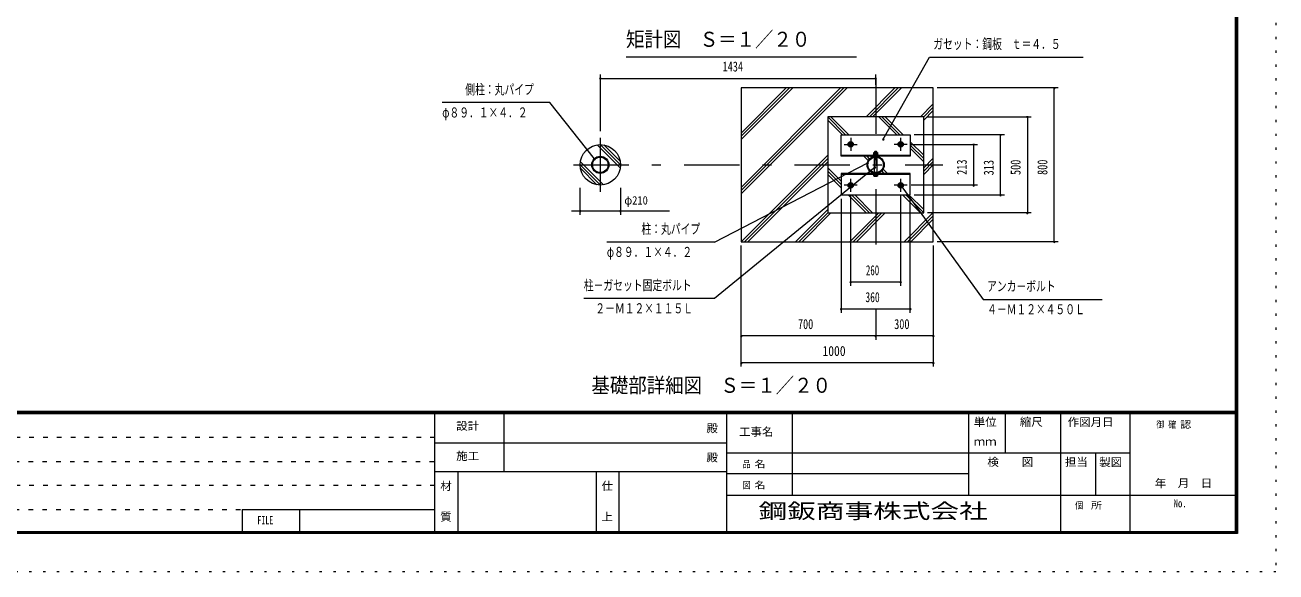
# Model space of a CAD drawing. Units: millimetres, scale not verified, with parts at other scales. Extents: x -27014 to 27021, y -10500 to 10500.
# Drawn here: x 10735 to 27021, y -10500 to -3387 of the extents above; entities that cross this region are included whole.
import ezdxf
from ezdxf.enums import TextEntityAlignment as Align

# ---------------------------------------------------------------- set-up
doc = ezdxf.new("R2010")
doc.units = ezdxf.units.MM
doc.header["$LTSCALE"] = 60
for name, pattern in [('USER1', [3, 1, -2]), ('USER3', [24, 12, -5, 2, -5]), ('USER4', [3, 0.5, -2.5])]:
    doc.linetypes.add(name, pattern=pattern)
for name, color, linetype, lineweight in [('0-6_2-02BOLD', 7, 'Continuous', 18), ('0-8_2-22CENTER', 3, 'USER3', 18), ('0-9_2-42THIN', 4, 'Continuous', 18), ('0-A_2-52DIM', 3, 'Continuous', 18), ('0-B_2-62HATCH', 2, 'Continuous', 18), ('0-C_F-F1PAPER', 5, 'Continuous', 18), ('0-D_F-E_J_ADD', 5, 'USER4', 18)]:
    doc.layers.add(name, color=color, linetype=linetype, lineweight=lineweight)
doc.layers.add('0-E_2-5DIM', color=7, linetype='Continuous')
doc.styles.add('ＭＳ ゴシック', font='')
doc.styles.get('ＭＳ ゴシック').set_extended_font_data('MS Gothic')

msp = doc.modelspace()

# ---------------------------------------------------------------- linework, layer by layer
at = {"layer": '0-6_2-02BOLD'}
for p, q in [((21797.54, -5046.58), (21797.54, -5069.32)), ((21822.08, -5069.32), (21822.08, -5046.58)), ((22259.81, -5082.57), (21359.81, -5082.57)), ((21794.81, -5304.82), (21794.81, -5105.32)), ((21824.81, -5141.49), (21794.81, -5141.49)), ((21802.31, -5076.82), (21809.81, -5069.32)), ((21809.81, -5076.82), (21817.31, -5069.32)), ((21824.81, -5105.32), (21824.81, -5304.82)), ((21836.68, -5069.32), (21836.68, -5076.82)), ((21839.8, -5076.82), (21839.8, -5082.57)), ((21359.81, -5327.57), (22259.81, -5327.57)), ((21779.81, -5333.32), (21779.81, -5327.57)), ((21797.54, -5333.32), (21797.54, -5351.06)), ((21822.08, -5351.06), (21822.08, -5333.32)), ((21834.35, -5333.32), (21834.35, -5351.06))]:
    msp.add_line(p, q, dxfattribs=at)
for points in [[(22559.81, -4205.07), (20059.81, -4205.07), (20059.81, -6205.07), (22559.81, -6205.07)], [(22434.8, -4580.07), (21184.81, -4580.07), (21184.81, -5830.07), (22434.8, -5830.07)], [(22259.81, -4813.82), (22259.81, -5093.82), (21359.81, -5093.82), (21359.81, -4813.82)], [(21497.08, -4960.07), (21509.35, -4938.82), (21497.08, -4917.57), (21472.54, -4917.57), (21460.27, -4938.82), (21472.54, -4960.07)], [(22147.08, -4917.57), (22122.54, -4917.57), (22110.27, -4938.82), (22122.54, -4960.07), (22147.08, -4960.07), (22159.34, -4938.82)], [(21359.81, -5316.32), (21359.81, -5596.32), (22259.81, -5596.32), (22259.81, -5316.32)], [(21497.08, -5450.07), (21509.35, -5471.32), (21497.08, -5492.57), (21472.54, -5492.57), (21460.27, -5471.32), (21472.54, -5450.07)], [(22147.08, -5450.07), (22122.54, -5450.07), (22110.27, -5471.32), (22122.54, -5492.57), (22147.08, -5492.57), (22159.34, -5471.32)]]:
    msp.add_lwpolyline(points, close=True, dxfattribs=at)
for points in [[(21785.27, -5069.32), (21785.27, -5046.58), (21789.18, -5044.32), (21830.43, -5044.32), (21834.35, -5046.58), (21834.35, -5069.32)], [(21824.81, -5037.24), (21819.81, -5032.24), (21799.81, -5032.24), (21794.81, -5037.24)], [(21824.81, -5044.32), (21824.81, -5037.24), (21794.81, -5037.24), (21794.81, -5044.32)], [(21839.8, -5076.82), (21779.81, -5076.82), (21779.81, -5082.57)], [(21782.93, -5076.82), (21782.93, -5069.32), (21836.68, -5069.32)], [(21779.81, -5333.32), (21839.8, -5333.32), (21839.8, -5327.57)], [(21834.35, -5351.06), (21830.43, -5353.32), (21789.18, -5353.32), (21785.27, -5351.06), (21785.27, -5333.32)]]:
    msp.add_lwpolyline(points, dxfattribs=at)
for centre, radius in [((18224.81, -5205.07), 262.5), ((21484.81, -4938.82), 35), ((21484.81, -4938.82), 26.88), ((21484.81, -4938.82), 20.62), ((21484.81, -4938.82), 15), ((22134.81, -4938.82), 35), ((22134.81, -4938.82), 26.88), ((22134.81, -4938.82), 20.62), ((22134.81, -4938.82), 15), ((18224.81, -5205.07), 111.38), ((18224.81, -5205.07), 100.88), ((21809.81, -5205.07), 111.38), ((21809.81, -5205.07), 100.88), ((21484.81, -5471.32), 35), ((21484.81, -5471.32), 26.88), ((21484.81, -5471.32), 20.62), ((21484.81, -5471.32), 15), ((22134.81, -5471.32), 35), ((22134.81, -5471.32), 26.88), ((22134.81, -5471.32), 20.62), ((22134.81, -5471.32), 15)]:
    msp.add_circle(centre, radius, dxfattribs=at)
for centre, radius, start, end in [((21791.4, -5053.78), 9.46, 49.5701, 90), ((21809.81, -5078.77), 34.45, 69.13593, 110.86406), ((21828.21, -5053.78), 9.46, 90, 130.42989), ((21791.4, -5343.86), 9.46, 270, 310.42989), ((21809.81, -5318.87), 34.45, 249.13593, 290.86406), ((21828.21, -5343.86), 9.46, 229.5701, 270)]:
    msp.add_arc(centre, radius, start, end, dxfattribs=at)
at = {"layer": '0-8_2-22CENTER'}
for p, q in [((21809.81, -4080.07), (21809.81, -6330.07)), ((18224.81, -4855.07), (18224.81, -5555.07)), ((21484.81, -4853.46), (21484.81, -5024.18)), ((22134.81, -4853.46), (22134.81, -5024.18)), ((21399.44, -4938.82), (21570.17, -4938.82)), ((22220.17, -4938.82), (22049.45, -4938.82)), ((17874.81, -5205.07), (22684.81, -5205.07)), ((21570.17, -5471.32), (21399.44, -5471.32)), ((21484.81, -5556.68), (21484.81, -5385.96)), ((22220.17, -5471.32), (22049.45, -5471.32)), ((22134.81, -5385.96), (22134.81, -5556.68))]:
    msp.add_line(p, q, dxfattribs=at)
at = {"layer": '0-9_2-42THIN'}
for p, q in [((21798.56, -5033.49), (21798.56, -5044.32)), ((21821.06, -5044.32), (21821.06, -5033.49))]:
    msp.add_line(p, q, dxfattribs=at)
for points in [[(21794.81, -5147.99), (21798.56, -5141.49), (21798.56, -5104.82)], [(21821.06, -5104.82), (21821.06, -5141.49), (21824.81, -5147.99)]]:
    msp.add_lwpolyline(points, dxfattribs=at)
for centre in [(21484.81, -4938.82), (22134.81, -4938.82), (21484.81, -5471.32), (22134.81, -5471.32)]:
    msp.add_circle(centre, 11.25, dxfattribs=at)
at = {"layer": '0-A_2-52DIM'}
for p, q in [((21559.81, -3805.07), (18559.81, -3805.07)), ((21908.58, -4871.48), (22509.81, -3805.07)), ((22509.81, -3805.07), (24509.81, -3805.07)), ((18224.81, -4030.38), (18224.81, -4768.25)), ((21809.81, -4166.36), (21809.81, -4030.38)), ((18234.81, -4080.38), (18214.81, -4080.38)), ((18224.81, -4080.38), (21809.81, -4080.38)), ((21819.81, -4080.38), (21799.81, -4080.38)), ((24184.81, -4205.07), (22609.8, -4205.07)), ((24144.81, -4205.07), (24124.81, -4205.07)), ((24134.81, -6205.07), (24134.81, -4205.07)), ((22484.81, -4580.07), (23834.81, -4580.07)), ((23794.81, -4580.07), (23774.81, -4580.07)), ((23784.81, -4580.07), (23784.81, -5830.07)), ((21918.58, -4871.49), (21898.58, -4871.49)), ((23484.8, -4813.82), (22309.81, -4813.82)), ((23444.81, -4813.82), (23424.81, -4813.82)), ((23434.81, -5596.32), (23434.81, -4813.82)), ((22270.17, -4938.82), (23134.8, -4938.82)), ((23094.81, -4938.82), (23074.81, -4938.82)), ((23084.81, -4938.82), (23084.81, -5471.32)), ((18161.08, -5128.17), (18141.08, -5128.17)), ((19709.81, -6209.6), (21706.34, -5179.76)), ((21716.34, -5179.76), (21696.34, -5179.76)), ((21811.77, -5235.59), (21791.77, -5235.59)), ((17962.31, -5855.07), (17962.31, -5505.07)), ((18487.31, -5505.07), (18487.31, -5855.07)), ((22149.6, -5476.51), (22129.6, -5476.51)), ((23134.8, -5471.32), (22270.17, -5471.32)), ((23094.81, -5471.32), (23074.81, -5471.32)), ((21359.81, -5646.32), (21359.81, -7130.07)), ((21484.81, -6780.07), (21484.81, -5606.68)), ((22134.81, -5606.68), (22134.81, -6780.07)), ((22259.81, -7130.07), (22259.81, -5646.32)), ((22309.81, -5596.32), (23484.8, -5596.32)), ((23444.81, -5596.32), (23424.81, -5596.32)), ((17851.31, -5805.07), (19124.81, -5805.07)), ((17972.31, -5805.07), (17952.31, -5805.07)), ((18497.31, -5805.07), (18477.31, -5805.07)), ((23834.81, -5830.07), (22484.81, -5830.07)), ((23794.81, -5830.07), (23774.81, -5830.07)), ((19709.81, -6209.6), (18309.81, -6209.6)), ((20059.81, -7830.07), (20059.81, -6255.07)), ((22559.81, -6255.07), (22559.81, -7830.07)), ((24184.81, -6205.07), (22609.8, -6205.07)), ((24144.81, -6205.07), (24124.81, -6205.07)), ((21494.81, -6730.07), (21474.81, -6730.07)), ((22134.81, -6730.07), (21484.81, -6730.07)), ((22144.81, -6730.07), (22124.81, -6730.07)), ((21369.81, -7080.07), (21349.81, -7080.07)), ((21359.81, -7080.07), (22259.81, -7080.07)), ((21809.81, -7080.07), (21809.81, -7480.07)), ((22269.81, -7080.07), (22249.81, -7080.07)), ((20069.81, -7430.07), (20049.81, -7430.07)), ((22559.81, -7430.07), (20059.81, -7430.07)), ((21819.81, -7430.07), (21799.81, -7430.07)), ((22569.81, -7430.07), (22549.81, -7430.07)), ((20069.81, -7780.07), (20049.81, -7780.07)), ((22559.81, -7780.07), (20059.81, -7780.07)), ((22569.81, -7780.07), (22549.81, -7780.07))]:
    msp.add_line(p, q, dxfattribs=at)
for points in [[(18151.08, -5128.17), (17566.74, -4396.21), (16166.75, -4396.21)], [(21801.77, -5235.59), (19709.81, -6942.68), (18009.81, -6942.68)], [(22139.6, -5476.51), (23209.81, -6955.07), (24759.81, -6955.07)]]:
    msp.add_lwpolyline(points, dxfattribs=at)
for centre in [(18224.81, -4080.38), (21809.81, -4080.38), (24134.81, -4205.07), (23784.81, -4580.07), (21908.58, -4871.49), (23434.81, -4813.82), (23084.81, -4938.82), (18151.08, -5128.17), (21706.34, -5179.76), (21801.77, -5235.59), (22139.6, -5476.51), (23084.81, -5471.32), (23434.81, -5596.32), (17962.31, -5805.07), (18487.31, -5805.07), (23784.81, -5830.07), (24134.81, -6205.07), (21484.81, -6730.07), (22134.81, -6730.07), (21359.81, -7080.07), (22259.81, -7080.07), (20059.81, -7430.07), (21809.81, -7430.07), (22559.81, -7430.07), (20059.81, -7780.07), (22559.81, -7780.07)]:
    msp.add_arc(centre, 10, 180, 0, dxfattribs=at)
at = {"layer": '0-B_2-62HATCH'}
for p, q in [((20059.81, -5583.28), (21438.02, -4205.07)), ((21395.6, -4205.07), (20059.81, -5540.86)), ((20059.81, -5498.43), (21353.17, -4205.07)), ((20730.92, -4205.07), (20059.81, -4876.18)), ((20059.81, -4833.75), (20688.49, -4205.07)), ((20646.06, -4205.07), (20059.81, -4791.32)), ((22060.27, -4205.07), (21685.27, -4580.07)), ((21727.7, -4580.07), (22102.7, -4205.07)), ((22145.13, -4205.07), (21770.13, -4580.07)), ((22392.38, -4580.07), (22559.81, -4412.64)), ((22559.81, -4455.07), (22434.8, -4580.07)), ((22434.8, -4622.5), (22559.81, -4497.5)), ((21418.56, -4813.82), (21184.81, -4580.07)), ((21184.81, -4622.49), (21376.13, -4813.82)), ((21227.23, -4580.07), (21460.98, -4813.82)), ((21849.49, -4580.07), (22083.24, -4813.82)), ((22125.67, -4813.82), (21891.91, -4580.07)), ((21934.34, -4580.07), (22168.09, -4813.82)), ((18484.21, -5245.27), (18184.61, -4945.67)), ((18223.94, -4942.57), (18487.31, -5205.94)), ((18483.33, -5159.54), (18270.34, -4946.55)), ((22259.81, -4905.54), (22434.8, -5080.54)), ((22434.8, -5122.96), (22259.81, -4947.96)), ((22259.81, -4990.39), (22434.8, -5165.39)), ((18225.68, -5467.57), (17962.31, -5204.2)), ((17965.4, -5164.87), (18265.01, -5464.47)), ((21184.81, -5080.54), (20060.27, -6205.07)), ((20102.7, -6205.07), (21184.81, -5122.97)), ((21184.81, -5165.39), (20145.13, -6205.07)), ((21656.13, -5093.82), (21712.75, -5150.44)), ((21731.05, -5126.32), (21698.56, -5093.82)), ((21740.98, -5093.82), (21755.18, -5108.01)), ((22434.8, -5244.75), (22559.81, -5119.75)), ((22559.81, -5162.18), (22434.8, -5287.18)), ((22434.8, -5329.6), (22559.81, -5204.6)), ((17966.29, -5250.6), (18179.27, -5463.59)), ((21359.81, -5419.75), (21184.81, -5244.75)), ((21184.81, -5287.17), (21359.81, -5462.18)), ((21359.81, -5504.6), (21184.81, -5329.6)), ((21878.63, -5316.32), (21864.44, -5302.13)), ((21921.06, -5316.32), (21888.56, -5283.82)), ((21906.86, -5259.7), (21963.48, -5316.32)), ((21685.27, -5830.07), (21451.52, -5596.32)), ((21493.95, -5596.32), (21727.7, -5830.07)), ((21770.13, -5830.07), (21536.38, -5596.32)), ((22392.38, -5830.07), (22158.63, -5596.32)), ((22201.06, -5596.32), (22434.8, -5830.07)), ((22434.8, -5787.64), (22243.48, -5596.32)), ((21184.81, -5787.65), (20767.38, -6205.07)), ((20809.81, -6205.07), (21184.81, -5830.07)), ((21227.24, -5830.07), (20852.23, -6205.07)), ((21849.49, -5830.07), (21474.49, -6205.07)), ((21516.92, -6205.07), (21891.92, -5830.07)), ((21934.34, -5830.07), (21559.34, -6205.07)), ((22559.81, -5826.86), (22181.59, -6205.07)), ((22224.02, -6205.07), (22559.81, -5869.28)), ((22559.81, -5911.71), (22266.45, -6205.07))]:
    msp.add_line(p, q, dxfattribs=at)
at = {"layer": '0-C_F-F1PAPER'}
for p, q in [((26496.22, -8415), (-2153.78, -8415)), ((-2153.78, -8417.5), (26496.22, -8417.5)), ((26496.22, -8420), (-2153.78, -8420)), ((-2153.78, -8422.5), (26496.22, -8422.5)), ((26496.22, -8425), (-2153.78, -8425)), ((-2153.78, -8427.5), (26496.22, -8427.5)), ((26496.22, -8430), (-2153.78, -8430)), ((-2153.78, -8432.5), (26496.22, -8432.5)), ((26496.22, -8435), (-2153.78, -8435)), ((-2153.78, -8437.5), (26496.22, -8437.5)), ((26496.22, -8440), (-2153.78, -8440)), ((16071.22, -10000), (16071.22, -8440)), ((16971.22, -9200), (16971.22, -8440)), ((19871.22, -10000), (19871.22, -8440)), ((20721.22, -8440), (20721.22, -9500)), ((23021.22, -9500), (23021.22, -8440)), ((23496.22, -8440), (23496.22, -8950)), ((24221.22, -10000), (24221.22, -8440)), ((25121.22, -10000), (25121.22, -8440)), ((16071.22, -8820), (19871.22, -8820)), ((19871.22, -8950), (25121.22, -8950)), ((24671.22, -8950), (24671.22, -9500)), ((19871.22, -9200), (16071.22, -9200)), ((16371.22, -9200), (16371.22, -10000)), ((18171.22, -9200), (18171.22, -10000)), ((18471.22, -10000), (18471.22, -9200)), ((23021.22, -9225), (19871.22, -9225)), ((19871.22, -9500), (26521.22, -9500)), ((13563.22, -9688), (16071.22, -9688)), ((13563.22, -9688), (13563.22, -10000)), ((14313.22, -10000), (14313.22, -9688))]:
    msp.add_line(p, q, dxfattribs=at)
at = {"layer": '0-C_F-F1PAPER', "color": 6, "linetype": 'USER1'}
for p, q in [((16071.22, -8752), (-2178.78, -8752)), ((-2178.78, -9064), (16071.22, -9064)), ((16071.22, -9376), (-2178.78, -9376)), ((-2178.78, -9688), (13563.22, -9688))]:
    msp.add_line(p, q, dxfattribs=at)
at = {"layer": '0-C_F-F1PAPER'}
for points in [[(26521.22, -10000), (-2178.78, -10000), (-2178.78, 10100), (26521.22, 10100)], [(26518.72, -9997.5), (26518.72, 10097.5), (-2176.28, 10097.5), (-2176.28, -9997.5)], [(26516.22, -9995), (26516.22, 10095), (-2173.78, 10095), (-2173.78, -9995)], [(26513.72, -9992.5), (-2171.28, -9992.5), (-2171.28, 10092.5), (26513.72, 10092.5)], [(26511.22, -9990), (26511.22, 10090), (-2168.78, 10090), (-2168.78, -9990)], [(26508.72, -9987.5), (-2166.28, -9987.5), (-2166.28, 10087.5), (26508.72, 10087.5)], [(26506.22, -9985), (26506.22, 10085), (-2163.78, 10085), (-2163.78, -9985)], [(26503.72, -9982.5), (-2161.28, -9982.5), (-2161.28, 10082.5), (26503.72, 10082.5)], [(26501.22, -9980), (-2158.78, -9980), (-2158.78, 10080), (26501.22, 10080)], [(26498.72, -9977.5), (-2156.28, -9977.5), (-2156.28, 10077.5), (26498.72, 10077.5)], [(26496.22, -9975), (26496.22, 10075), (-2153.78, 10075), (-2153.78, -9975)]]:
    msp.add_lwpolyline(points, close=True, dxfattribs=at)
at = {"layer": '0-D_F-E_J_ADD'}
msp.add_lwpolyline([(27021.22, -10500), (-2678.78, -10500), (-2678.78, 10500), (27021.22, 10500)], close=True, dxfattribs=at)

# ---------------------------------------------------------------- texts
at = {"layer": '0-A_2-52DIM', "color": 7, "style": 'ＭＳ ゴシック'}
for s, height, width, p in [('矩計図\u3000Ｓ＝１／２０', 195.4, 0.9, (18559.81, -3728.42)), ('ガセット：鋼板\u3000ｔ＝４．５', 130.2, 0.7, (22559.81, -3737.3)), ('1434', 130.2, 0.75, (19816.79, -4030.38)), ('側柱：丸パイプ', 130.2, 0.7, (16466.74, -4328.45)), ('φ８９．１×４．２', 130.2, 0.7, (16166.75, -4628.45)), ('φ210', 110.7, 0.9, (18537.31, -5755.07)), ('柱：丸パイプ', 130.2, 0.7, (18759.81, -6141.84)), ('φ８９．１×４．２', 130.2, 0.7, (18309.81, -6441.84)), ('260', 130.2, 0.65, (21682.53, -6680.07)), ('柱－ガセット固定ボルト', 130.2, 0.7, (18009.81, -6874.92)), ('アンカ－ボルト', 130.2, 0.7, (23259.81, -6887.3)), ('360', 130.2, 0.7, (21676.09, -7030.07)), ('２－Ｍ１２×１１５Ｌ', 130.2, 0.7, (18159.81, -7174.92)), ('４－Ｍ１２×４５０Ｌ', 130.2, 0.7, (23259.81, -7187.3)), ('700', 130.2, 0.75, (20797.8, -7380.07)), ('300', 130.2, 0.75, (22050.7, -7380.07)), ('1000', 130.2, 0.85, (21117, -7730.07)), ('基礎部詳細図\u3000Ｓ＝１／２０', 195.4, 0.9, (18109.81, -8228.42))]:
    msp.add_text(s, height=height, dxfattribs=dict(at, width=width)).set_placement(p, align=Align.BOTTOM_LEFT)
at = {"layer": '0-A_2-52DIM', "color": 7, "style": 'ＭＳ ゴシック', "width": 0.75}
for s, p in [('213', (23034.81, -5335.02)), ('313', (23384.81, -5342.07)), ('500', (23734.81, -5337.51)), ('800', (24084.8, -5336.48))]:
    msp.add_text(s, height=130.2, rotation=90, dxfattribs=at).set_placement(p, align=Align.BOTTOM_LEFT)
at = {"layer": '0-C_F-F1PAPER', "color": 7, "style": 'ＭＳ ゴシック'}
for s, height, width, p in [('設計', 104.2, 1.05, (16348.72, -8683.83)), ('殿', 104.2, 1.05, (19606.22, -8715.79)), ('工事名', 104.2, 1.05, (20031.22, -8760.79)), ('単位', 104.2, 1.05, (23086.22, -8633.29)), ('縮尺', 104.2, 1.05, (23686.22, -8633.29)), ('作図月日', 104.2, 1.05, (24310.12, -8634.31)), ('御 ', 88.56, 0.85, (25463.97, -8654.43)), ('確 ', 88.56, 0.85, (25618.36, -8654.43)), ('認', 88.56, 1.2, (25772.74, -8654.43)), ('ｍｍ', 104.2, 1.05, (23086.22, -8888.29)), ('施工', 104.2, 1.05, (16348.72, -9075.79)), ('殿', 104.2, 1.05, (19606.22, -9095.79)), ('品 ', 88.56, 0.85, (20077.47, -9167.5)), ('名', 88.56, 1.2, (20231.86, -9167.5)), ('検\u3000\u3000図', 104.2, 1.05, (23263.72, -9153.29)), ('担当', 104.2, 1.05, (24273.72, -9153.29)), ('製図', 104.2, 1.05, (24719.7, -9155.74)), ('\u3000年\u3000月\u3000日', 104.2, 1.05, (25294.96, -9430.22)), ('材', 104.2, 1.05, (16141.22, -9465.79)), ('仕', 104.2, 1.05, (18241.22, -9465.79)), ('図 ', 88.56, 0.85, (20077.47, -9442.5)), ('名', 88.56, 1.2, (20231.86, -9442.5)), ('個  ', 88.56, 0.85, (24406.22, -9705)), ('所', 88.56, 1.2, (24612.07, -9705)), ('No.', 104.2, 0.8, (25688.72, -9690.79)), ('質', 104.2, 1.05, (16141.22, -9865.79)), ('上', 104.2, 1.05, (18241.22, -9865.79)), ('FILE', 104.2, 0.7, (13759.47, -9909.79))]:
    msp.add_text(s, height=height, dxfattribs=dict(at, width=width)).set_placement(p, align=Align.BOTTOM_LEFT)
at = {"layer": '0-E_2-5DIM', "style": 'ＭＳ ゴシック', "width": 1.4}
msp.add_text('鋼鈑商事株式会社', height=195.4, dxfattribs=at).set_placement((20284.43, -9863.48), align=Align.BOTTOM_LEFT)

doc.saveas('drawing.dxf')
